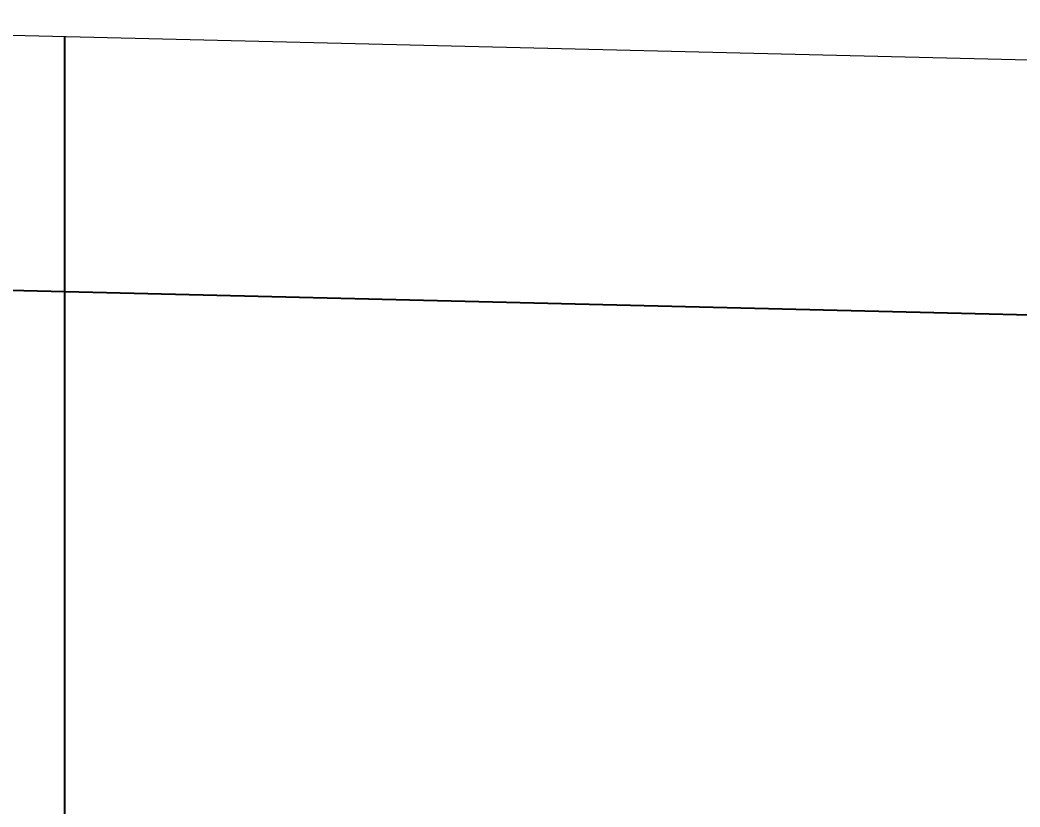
# Model space of a CAD drawing. Header units: millimetres. Extents: x 1418 to 1811, y 1796 to 1956.
# Drawn here: x 1470.686 to 1471.74, y 1890.866 to 1891.695 of the extents above; entities that cross this region are included whole.
import ezdxf

# ---------------------------------------------------------------- set-up
doc = ezdxf.new("R2010")
doc.units = ezdxf.units.MM
doc.layers.add('PA6_TERRENO', color=6, linetype='Continuous', lineweight=18)
doc.layers.add('PA6_TEXTO', color=3, linetype='Continuous', lineweight=18)
doc.layers.add('VEGETAIS', color=3, linetype='Continuous')
doc.styles.add('200 Médio', font='arial.ttf', dxfattribs={"height": 0.75})
doc.styles.add('ARIAL', font='ARIAL', dxfattribs={"height": 0.2})
doc.dimstyles.new('AQ250', dxfattribs={"dimscale": 10, "dimtxt": 0.05, "dimasz": 0.03, "dimexe": 0.03, "dimexo": 0.025, "dimgap": 0.025, "dimtad": 1, "dimzin": 0, "dimdsep": 46, "dimtxsty": 'ARIAL', "dimblk": 'ARCHTICK', "dimcen": 0.09, "dimdle": 0.03, "dimclrt": 7, "dimadec": 0, "dimazin": 0, "dimtfac": 1, "dimtix": 1, "dimtmove": 2, "dimatfit": 3, "dimldrblk": 'OPEN90', "dimfxl": 1, "dimtvp": 1, "dimtolj": 1, "dimtzin": 0, "dimarcsym": 0})

# ---------------------------------------------------------------- blocks, each defined once
blk = doc.blocks.new('_ArchTick')
at = {"color": 0, "linetype": 'ByBlock', "const_width": 0.15}
blk.add_lwpolyline([(-0.5, -0.5), (0.5, 0.5)], dxfattribs=at)
blk = doc.blocks.new('*D8')
at = {"layer": 'Defpoints', "color": 0, "transparency": 16777216}
for p in [(1464.4823, 1893.2522), (1464.4477, 1891.8309), (1525.828, 1890.3369)]:
    blk.add_point(p, dxfattribs=at)
at = {"layer": 'PA6_TEXTO', "color": 0, "lineweight": -2, "transparency": 16777216}
for p, q in [((1464.4538, 1892.0808), (1464.4896, 1893.5521)), ((1526.1625, 1891.7509), (1464.1824, 1893.2595)), ((1525.8341, 1890.5868), (1525.8699, 1892.0581))]:
    blk.add_line(p, q, dxfattribs=at)
at = {"layer": 'PA6_TEXTO', "color": 0, "lineweight": -2, "transparency": 16777216, "xscale": 0.3, "yscale": 0.3, "zscale": 0.3}
for p, rotation in [((1464.4823, 1893.2522), 178.6056793841393), ((1525.8626, 1891.7582), 358.6056793841393)]:
    blk.add_blockref('_ArchTick', p, dxfattribs=dict(at, rotation=rotation))
at = {"layer": 'PA6_TEXTO', "color": 7, "transparency": 16777216, "insert": (1495.1879, 1893.138), "char_height": 0.75, "attachment_point": 5, "rotation": 358.6057, "style": '200 Médio'}
blk.add_mtext('\\A1;61.40', dxfattribs=at)
blk = doc.blocks.new('_Open90')
at = {"color": 0, "linetype": 'ByBlock', "lineweight": -2}
for p, q in [((-0.5, 0.5), (0, 0)), ((0, 0), (-1, 0)), ((0, 0), (-0.5, -0.5))]:
    blk.add_line(p, q, dxfattribs=at)

msp = doc.modelspace()

# ---------------------------------------------------------------- linework, layer by layer
msp.add_line((1470.7331, 1884.6436), (1470.7331, 1891.6779))
at = {"layer": 'PA6_TERRENO'}
msp.add_lwpolyline([(1525.828, 1890.3369), (1523.8608, 1810.3571), (1462.0087, 1808.5791), (1464.4477, 1891.8309)], close=True, dxfattribs=at)
at = {"layer": 'VEGETAIS'}
msp.add_line((1475.18, 1891.3006), (1460.9734, 1891.6464), dxfattribs=at)

# ---------------------------------------------------------------- dimensions: what is measured, and where the dimension line sits
at = {"layer": 'PA6_TEXTO'}
dim = msp.add_aligned_dim(p1=(1525.828, 1890.3369), p2=(1464.4477, 1891.8309), distance=-1.4217, dimstyle='AQ250', override={"dimtxsty": '200 Médio'}, dxfattribs=at)
dim.commit()
dim.dimension.update_dxf_attribs({"geometry": '*D8', "text_midpoint": (1495.1879, 1893.138)})

doc.saveas('drawing.dxf')
